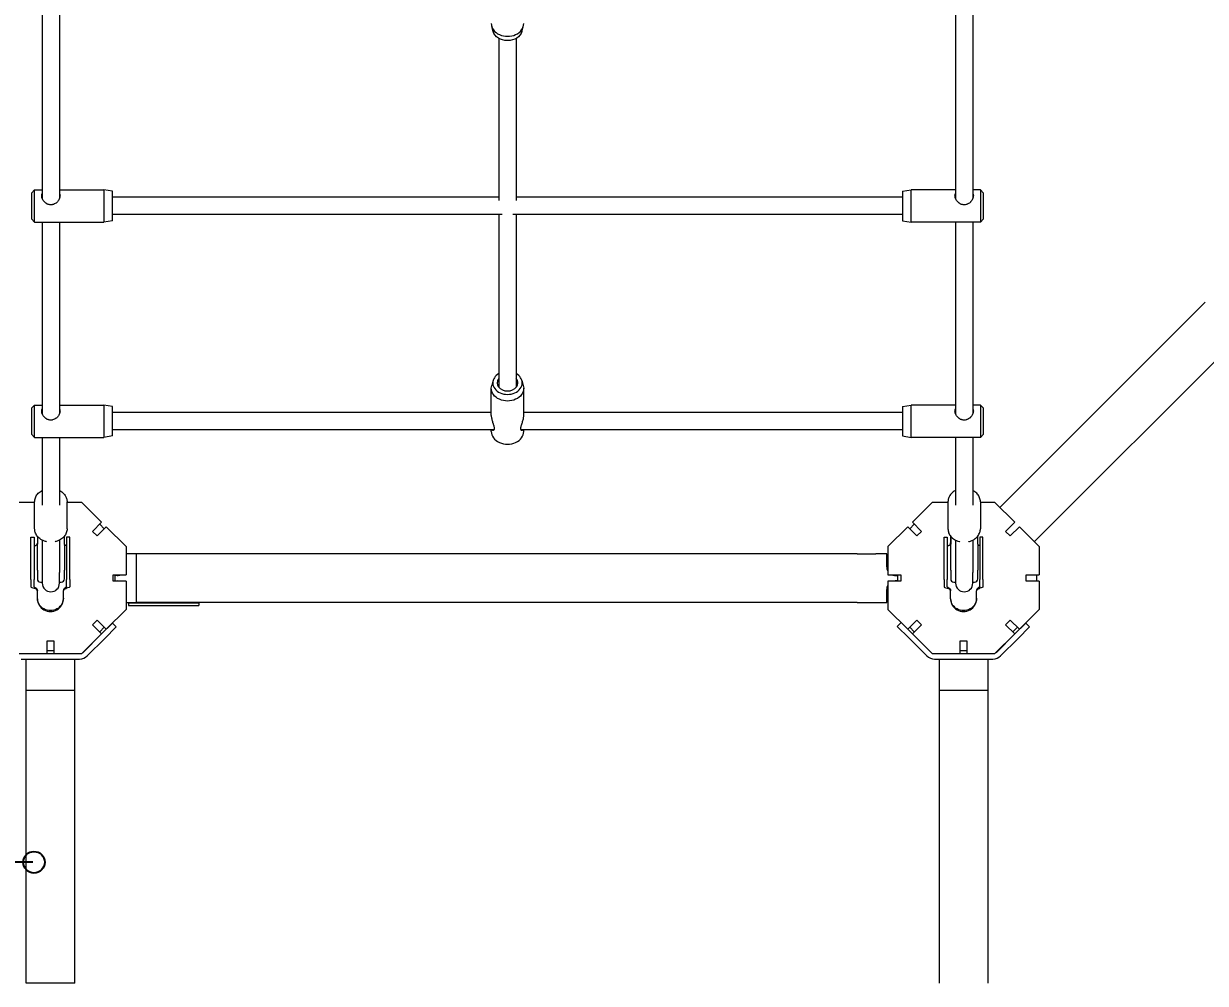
# Model space of a CAD drawing. Extents: x -4349 to 4361, y -3997 to 5633.
# Drawn here: x -445 to 648, y -872 to 16 of the extents above; entities that cross this region are included whole.
import ezdxf

# ---------------------------------------------------------------- set-up
doc = ezdxf.new("R2010")
doc.units = 0
doc.header["$LTSCALE"] = 5
doc.header["$PDMODE"] = 33
doc.header["$PDSIZE"] = 20
for name, color, linetype in [('PRODUCT', 3, 'CONTINUOUS'), ('REFERENCE', 9, 'CONTINUOUS'), ('REVIEW_REQUIRED', 30, 'CONTINUOUS')]:
    doc.layers.add(name, color=color, linetype=linetype)
doc.styles.add('LG1', font='arial.ttf', dxfattribs={"height": 185})
doc.dimstyles.new('LG_DIM', dxfattribs={"dimtxt": 185, "dimasz": 120, "dimexe": 50, "dimexo": 1, "dimgap": 50, "dimtad": 1, "dimdec": 0, "dimrnd": 10, "dimtxsty": 'LG1', "dimcen": 2.5, "dimclrt": 4, "dimadec": 4, "dimazin": 3, "dimtfac": 1, "dimtdec": 0, "dimtmove": 0, "dimatfit": 3, "dimarcsym": 0})

# ---------------------------------------------------------------- blocks, each defined once
blk = doc.blocks.new('*D4')
at = {"layer": 'REFERENCE', "color": 0}
for p in [(-3187.7, 371), (3206.3, 371), (3206.3, -3876)]:
    blk.add_point(p, dxfattribs=at)
at = {"layer": 'REVIEW_REQUIRED', "color": 0, "lineweight": -2}
for p, q in [((-3187.7, 370), (-3187.7, -3926)), ((3206.3, 370), (3206.3, -3926)), ((-3067.7, -3876), (-586.2, -3876)), ((3086.3, -3876), (66, -3876))]:
    blk.add_line(p, q, dxfattribs=at)
at = {"layer": 'REVIEW_REQUIRED', "color": 0}
for points in [[(-3067.7, -3856), (-3067.7, -3896), (-3187.7, -3876)], [(3086.3, -3896), (3086.3, -3856), (3206.3, -3876)]]:
    blk.add_solid(points, dxfattribs=at)
at = {"layer": 'REVIEW_REQUIRED', "color": 4, "insert": (-260.1, -3876), "char_height": 185, "attachment_point": 5, "style": 'LG1'}
blk.add_mtext('\\A1;6390', dxfattribs=at)
blk = doc.blocks.new('*D6')
at = {"layer": 'REFERENCE', "color": 0}
for p in [(-939.8, 674), (-4068.9, -759.6), (-435.8, -759.6)]:
    blk.add_point(p, dxfattribs=at)
at = {"layer": 'REVIEW_REQUIRED', "color": 0, "lineweight": -2}
for p, q in [((-940.8, 674), (-4118.9, 674)), ((-4068.9, 554), (-4068.9, -109.7)), ((-4068.9, -639.6), (-4068.9, -398.6)), ((-436.8, -759.6), (-4118.9, -759.6))]:
    blk.add_line(p, q, dxfattribs=at)
at = {"layer": 'REVIEW_REQUIRED', "color": 0}
for points in [[(-4048.9, 554), (-4088.9, 554), (-4068.9, 674)], [(-4088.9, -639.6), (-4048.9, -639.6), (-4068.9, -759.6)]]:
    blk.add_solid(points, dxfattribs=at)
at = {"layer": 'REVIEW_REQUIRED', "color": 4, "insert": (-4068.9, -254.2), "char_height": 185, "attachment_point": 5, "style": 'LG1'}
blk.add_mtext('\\A1;1430', dxfattribs=at)
blk = doc.blocks.new('*D7')
at = {"layer": 'REFERENCE', "color": 0}
for p in [(2, 2370), (445.9, -2371.6), (4080.7, -2371.6)]:
    blk.add_point(p, dxfattribs=at)
at = {"layer": 'REVIEW_REQUIRED', "color": 0, "lineweight": -2}
for p, q in [((3, 2370), (4130.7, 2370)), ((4080.7, 2250), (4080.7, 143.6)), ((4080.7, -2251.6), (4080.7, -145.3)), ((446.9, -2371.6), (4130.7, -2371.6))]:
    blk.add_line(p, q, dxfattribs=at)
at = {"layer": 'REVIEW_REQUIRED', "color": 0}
for points in [[(4100.7, 2250), (4060.7, 2250), (4080.7, 2370)], [(4060.7, -2251.6), (4100.7, -2251.6), (4080.7, -2371.6)]]:
    blk.add_solid(points, dxfattribs=at)
at = {"layer": 'REVIEW_REQUIRED', "color": 4, "insert": (4080.7, -0.8), "char_height": 185, "attachment_point": 5, "style": 'LG1'}
blk.add_mtext('\\A1;4740', dxfattribs=at)

msp = doc.modelspace()

# ---------------------------------------------------------------- linework, layer by layer
at = {"layer": 'PRODUCT', "linetype": 'Continuous', "lineweight": 0}
for p, q in [((-428.2, 31.8), (-428.2, -145.5)), ((-412.2, 31.8), (-412.2, -145.5)), ((416.8, 31.8), (416.8, -145.5)), ((432.8, 31.8), (432.8, -145.5)), ((-11, 9), (-12.3, 13.7)), ((15.5, 9), (16.9, 13.7)), ((-5.7, 2.7), (-5.7, -147.4)), ((10.3, 2.7), (10.3, -147.4)), ((-438.2, -140.4), (-435.2, -137.4)), ((-438.2, -140.4), (-438.2, -144.9)), ((-435.2, -143.1), (-435.2, -137.4)), ((-435.2, -137.4), (-428.2, -137.4)), ((-412.2, -137.4), (-371.2, -137.4)), ((-371.2, -137.4), (-371.2, -143.1)), ((-363.2, -138.8), (-371.2, -137.4)), ((-363.2, -144), (-363.2, -138.8)), ((367.8, -138.8), (375.8, -137.4)), ((367.8, -138.8), (367.8, -144)), ((375.8, -143.1), (375.8, -137.4)), ((416.8, -137.4), (375.8, -137.4)), ((439.8, -137.4), (432.8, -137.4)), ((439.8, -137.4), (439.8, -143.1)), ((442.8, -140.4), (439.8, -137.4)), ((442.8, -144.9), (442.8, -140.4)), ((-438.2, -144.9), (-438.2, -164.4)), ((-435.2, -167.4), (-435.2, -143.1)), ((-371.2, -143.1), (-371.2, -167.4)), ((-363.2, -166), (-363.2, -144)), ((-5.7, -144.4), (-363.2, -144.4)), ((367.8, -144.4), (10.3, -144.4)), ((367.8, -144), (367.8, -166)), ((375.8, -167.4), (375.8, -143.1)), ((439.8, -143.1), (439.8, -167.4)), ((442.8, -164.4), (442.8, -144.9)), ((-2.7, -160.4), (-363.2, -160.4)), ((-5.7, -160.4), (-5.7, -320.1)), ((367.8, -160.4), (7.3, -160.4)), ((10.3, -160.4), (10.3, -320.1)), ((-438.2, -164.4), (-435.2, -167.4)), ((-435.2, -167.4), (-371.2, -167.4)), ((-428.2, -167.4), (-428.2, -344.7)), ((-412.2, -167.4), (-412.2, -344.7)), ((-363.2, -166), (-371.2, -167.4)), ((367.8, -166), (375.8, -167.4)), ((439.8, -167.4), (375.8, -167.4)), ((416.8, -167.4), (416.8, -344.7)), ((432.8, -167.4), (432.8, -344.7)), ((442.8, -164.4), (439.8, -167.4)), ((457.9, -431.3), (647.9, -241.3)), ((489.7, -463.1), (679.8, -273.1)), ((-11, -313.8), (-12.3, -318.5)), ((15.5, -313.8), (16.9, -318.5)), ((-12.7, -346.3), (-12.7, -321.1)), ((17.3, -346.3), (17.3, -321.1)), ((-438.2, -339.6), (-435.2, -336.6)), ((-435.2, -342.3), (-435.2, -336.6)), ((-435.2, -336.6), (-428.2, -336.6)), ((-412.2, -336.6), (-371.2, -336.6)), ((-371.2, -336.6), (-371.2, -342.3)), ((-363.2, -338), (-371.2, -336.6)), ((-363.2, -343.2), (-363.2, -338)), ((367.8, -338), (375.8, -336.6)), ((367.8, -338), (367.8, -343.2)), ((375.8, -342.3), (375.8, -336.6)), ((416.8, -336.6), (375.8, -336.6)), ((439.8, -336.6), (432.8, -336.6)), ((439.8, -336.6), (439.8, -342.3)), ((442.8, -339.6), (439.8, -336.6)), ((-438.2, -339.6), (-438.2, -344.2)), ((-438.2, -344.2), (-438.2, -363.6)), ((-435.2, -366.6), (-435.2, -342.3)), ((-371.2, -342.3), (-371.2, -366.6)), ((-363.2, -365.2), (-363.2, -343.2)), ((-12.7, -343.6), (-363.2, -343.6)), ((367.8, -343.6), (17.3, -343.6)), ((367.8, -343.2), (367.8, -365.2)), ((375.8, -366.6), (375.8, -342.3)), ((439.8, -342.3), (439.8, -366.6)), ((442.8, -344.2), (442.8, -339.6)), ((442.8, -363.6), (442.8, -344.2)), ((-10.4, -359.6), (-363.2, -359.6)), ((-12.7, -361), (-12.7, -359.6)), ((367.8, -359.6), (14.9, -359.6)), ((17.3, -361), (17.3, -359.6)), ((-438.2, -363.6), (-435.2, -366.6)), ((-435.2, -366.6), (-371.2, -366.6)), ((-428.2, -366.6), (-428.2, -429.3)), ((-412.2, -366.6), (-412.2, -429.3)), ((-363.2, -365.2), (-371.2, -366.6)), ((367.8, -365.2), (375.8, -366.6)), ((439.8, -366.6), (375.8, -366.6)), ((416.8, -366.6), (416.8, -429.3)), ((432.8, -366.6), (432.8, -429.3)), ((442.8, -363.6), (439.8, -366.6)), ((-435.2, -451), (-435.2, -426.1)), ((-405.2, -451), (-405.2, -426.1)), ((409.8, -426.1), (409.8, -451)), ((439.8, -426.1), (439.8, -451)), ((-435.2, -426.6), (-449.6, -426.6)), ((-391.6, -426.6), (-405.2, -426.6)), ((-391.6, -426.6), (-373.3, -445)), ((376.9, -445), (395.2, -426.6)), ((409.8, -426.6), (395.2, -426.6)), ((453.2, -426.6), (439.8, -426.6)), ((453.2, -426.6), (471.6, -445)), ((-381.7, -453.5), (-373.3, -445)), ((-375, -446.8), (-370.8, -451)), ((374.4, -451), (378.6, -446.8)), ((376.9, -445), (385.3, -453.5)), ((463.1, -453.5), (471.6, -445)), ((-438.6, -498), (-438.6, -458.7)), ((-438.6, -458.7), (-435.6, -458.7)), ((-435.6, -458.7), (-435.6, -498)), ((-432.7, -457.9), (-432.7, -465.4)), ((-407.7, -465.4), (-407.7, -457.9)), ((-405.6, -458.7), (-405.6, -498)), ((-402.6, -458.7), (-405.6, -458.7)), ((-402.6, -498), (-402.6, -458.7)), ((-377.5, -457.7), (-381.7, -453.5)), ((-369, -449.3), (-377.5, -457.7)), ((-369, -449.3), (-350.6, -467.6)), ((354.2, -467.6), (372.6, -449.3)), ((381.1, -457.7), (372.6, -449.3)), ((385.3, -453.5), (381.1, -457.7)), ((406.2, -498), (406.2, -458.7)), ((406.2, -458.7), (409.2, -458.7)), ((409.2, -458.7), (409.2, -498)), ((412.2, -457.8), (412.2, -464)), ((412.3, -457.9), (412.3, -465.4)), ((437.3, -465.4), (437.3, -457.9)), ((439.2, -458.7), (439.2, -498)), ((442.2, -458.7), (439.2, -458.7)), ((442.2, -498), (442.2, -458.7)), ((467.4, -457.7), (463.1, -453.5)), ((475.9, -449.3), (467.4, -457.7)), ((475.9, -449.3), (494.2, -467.6)), ((-432.7, -489.4), (-432.7, -465.4)), ((-428.2, -461.5), (-428.2, -491.6)), ((-412.2, -461.5), (-412.2, -491.6)), ((-407.7, -465.4), (-407.7, -489.4)), ((-350.6, -467.6), (-350.6, -493.6)), ((354.2, -467.6), (354.2, -493.6)), ((412.3, -489.4), (412.3, -465.4)), ((416.8, -461.5), (416.8, -491.6)), ((432.8, -461.5), (432.8, -491.6)), ((437.3, -465.4), (437.3, -489.4)), ((494.2, -467.6), (494.2, -493.6)), ((-340.9, -474.3), (-350.6, -474.3)), ((-340.9, -519.3), (-340.9, -474.3)), ((325.8, -474.3), (246.9, -474.3)), ((325.8, -474.3), (343.1, -474.3)), ((353.1, -474.3), (343.1, -474.3)), ((353.1, -486.3), (353.1, -474.3)), ((-432.7, -489.4), (-432.7, -497.4)), ((-428.2, -491.6), (-428.2, -501.4)), ((-412.2, -501.4), (-412.2, -491.6)), ((-407.7, -497.4), (-407.7, -489.4)), ((412.3, -489.4), (412.3, -497.4)), ((416.8, -491.6), (416.8, -501.4)), ((432.8, -501.4), (432.8, -491.6)), ((437.3, -497.4), (437.3, -489.4)), ((-438.6, -498), (-438.6, -504.7)), ((-435.6, -504.7), (-435.6, -498)), ((-429.7, -500.4), (-428.2, -500.4)), ((-412.2, -500.4), (-410.7, -500.4)), ((-405.6, -504.7), (-405.6, -498)), ((-402.6, -498), (-402.6, -504.7)), ((-362.6, -493.6), (-350.6, -493.6)), ((-362.6, -499.6), (-362.6, -493.6)), ((-350.6, -499.6), (-362.6, -499.6)), ((-358.9, -494.3), (-360.9, -494.3)), ((-360.9, -494.3), (-360.9, -499.3)), ((-360.9, -499.3), (-358.9, -499.3)), ((-350.6, -499.6), (-350.6, -525.6)), ((354.2, -493.6), (366.2, -493.6)), ((354.2, -499.6), (354.2, -525.6)), ((366.2, -499.6), (354.2, -499.6)), ((361.1, -494.3), (363.1, -494.3)), ((363.1, -499.3), (361.1, -499.3)), ((363.1, -494.3), (363.1, -499.3)), ((366.2, -493.6), (366.2, -499.6)), ((406.2, -498), (406.2, -504.7)), ((409.2, -504.7), (409.2, -498)), ((415.3, -500.4), (416.8, -500.4)), ((432.8, -500.4), (434.3, -500.4)), ((439.2, -504.7), (439.2, -498)), ((442.2, -498), (442.2, -504.7)), ((482.2, -493.6), (494.2, -493.6)), ((482.2, -499.6), (482.2, -493.6)), ((494.2, -499.6), (482.2, -499.6)), ((491.7, -493.6), (491.7, -499.6)), ((494.2, -499.6), (494.2, -525.6)), ((-432.6, -515.2), (-432.6, -508.4)), ((-408.6, -515.2), (-408.6, -508.4)), ((353.1, -519.3), (353.1, -507.3)), ((412.2, -515.2), (412.2, -508.4)), ((436.2, -515.2), (436.2, -508.4)), ((-432.6, -516), (-432.6, -515.2)), ((-408.6, -516), (-408.6, -515.2)), ((-350.6, -519.3), (-340.9, -519.3)), ((-348.4, -520), (-348.4, -522)), ((-283.4, -520), (-348.4, -520)), ((-348.4, -522), (-283.4, -522)), ((-283.4, -520), (-283.4, -522)), ((325.8, -519.3), (246.9, -519.3)), ((325.8, -519.3), (343.1, -519.3)), ((343.1, -519.3), (353.1, -519.3)), ((412.2, -516), (412.2, -515.2)), ((436.2, -516), (436.2, -515.2)), ((-381.7, -539.8), (-377.5, -535.5)), ((-377.5, -535.5), (-369, -544)), ((-350.6, -525.6), (-369, -544)), ((372.6, -544), (354.2, -525.6)), ((372.6, -544), (381.1, -535.5)), ((381.1, -535.5), (385.3, -539.8)), ((463.1, -539.8), (467.4, -535.5)), ((467.4, -535.5), (475.9, -544)), ((494.2, -525.6), (475.9, -544)), ((-373.3, -548.3), (-381.7, -539.8)), ((-370.8, -542.2), (-375, -546.5)), ((-363.3, -538.4), (-373.9, -549)), ((-370.4, -552.5), (-359.7, -541.9)), ((-363.3, -538.4), (-359.7, -541.9)), ((362.9, -541.4), (366.5, -537.8)), ((362.9, -541.4), (373.5, -552)), ((376.9, -548.2), (372.6, -544)), ((378.6, -546.5), (374.4, -542.2)), ((385.3, -539.8), (376.9, -548.3)), ((471.6, -548.3), (463.1, -539.8)), ((474.1, -542.2), (469.8, -546.5)), ((481.7, -538.4), (471.1, -549)), ((474.6, -552.5), (485.3, -541.9)), ((481.7, -538.4), (485.3, -541.9)), ((-423.6, -554.6), (-417.6, -554.6)), ((-423.6, -566.6), (-423.6, -554.6)), ((-417.6, -554.6), (-417.6, -566.6)), ((-373.3, -548.3), (-391.6, -566.6)), ((-373.9, -549), (-390.1, -565.2)), ((-370.4, -552.5), (-386.6, -568.7)), ((390.3, -568.7), (373.5, -552)), ((395.2, -566.6), (376.9, -548.3)), ((421.2, -554.6), (427.2, -554.6)), ((421.2, -566.6), (421.2, -554.6)), ((427.2, -554.6), (427.2, -566.6)), ((471.6, -548.3), (453.2, -566.6)), ((471.1, -549), (454.9, -565.2)), ((474.6, -552.5), (458.4, -568.7)), ((-449.6, -566.6), (-423.6, -566.6)), ((-417.6, -564.1), (-423.6, -564.1)), ((-423.6, -566.6), (-417.6, -566.6)), ((-417.6, -566.6), (-391.6, -566.6)), ((395.2, -566.6), (421.2, -566.6)), ((427.2, -564.1), (421.2, -564.1)), ((421.2, -566.6), (427.2, -566.6)), ((427.2, -566.6), (453.2, -566.6)), ((-447.6, -571.6), (-393.6, -571.6)), ((-443.1, -600.8), (-443.1, -571.6)), ((-443.1, -571.6), (-398.1, -571.6)), ((-398.1, -600.8), (-398.1, -571.6)), ((397.4, -571.6), (451.4, -571.6)), ((401.9, -600.8), (401.9, -571.6)), ((401.9, -571.6), (446.9, -571.6)), ((446.9, -600.8), (446.9, -571.6)), ((-398.1, -600.8), (-443.1, -600.8)), ((446.9, -600.8), (401.9, -600.8)), ((-398.1, -871.6), (-443.1, -871.6))]:
    msp.add_line(p, q, dxfattribs=at)
for centre, radius, start, end in [((361.1, -486.3), 8, 180, 210.4872), ((-429.7, -497.4), 3, 180, 270), ((-420.2, -501.4), 8, 180, 270), ((-420.2, -501.4), 8, 270, 0), ((-410.7, -497.4), 3, 270, 0), ((-358.9, -486.3), 8, 270, 293.8288), ((-358.9, -507.3), 8, 73.7896, 90), ((361.1, -486.3), 8, 246.1712, 270), ((361.1, -507.3), 8, 90, 106.2104), ((415.3, -497.4), 3, 180, 270), ((424.8, -501.4), 8, 180, 270), ((424.8, -501.4), 8, 270, 0), ((434.3, -497.4), 3, 270, 0), ((361.1, -507.3), 8, 149.5128, 180), ((-393.6, -561.6), 5, 306.5855, 315), ((451.4, -561.6), 5, 301.3022, 315), ((-393.6, -561.6), 10, 270, 315), ((397.4, -561.6), 10, 225, 270), ((451.4, -561.6), 10, 270, 315)]:
    msp.add_arc(centre, radius, start, end, dxfattribs=at)
for centre, major_axis, ratio, start_param, end_param in [((2.3, 16.3), (-15, 0), 0.782586, 0, 3.141593), ((2.3, -316.1), (-13.6, 0), 0.782586, -0.941353, 0), ((2.3, -316.1), (-13.6, 0), 0.782586, 0, 3.141593), ((2.3, -316.1), (-9.5, 0), 0.782586, -0.569621, 0), ((2.3, -316.1), (-9.5, 0), 0.782586, 0, 3.141593), ((2.3, -316.1), (13.6, 0), 0.782586, 0, 0.941353), ((2.3, -316.1), (9.5, 0), 0.782586, 0, 0.569621), ((2.3, -361), (-15, 0), 0.782586, 0, 3.141593), ((-432.6, -504.7), (-6, 0), 0.258819, 0, 1.047198), ((412.2, -504.7), (-6, 0), 0.258819, 0, 1.047198), ((-420.6, -516), (-12, 0), 0.965926, 0, 3.141593), ((424.2, -516), (-12, 0), 0.965926, 0, 3.141593)]:
    msp.add_ellipse(centre, major_axis=major_axis, ratio=ratio, start_param=start_param, end_param=end_param, dxfattribs=at)
at = {"layer": 'PRODUCT', "linetype": 'Continuous', "lineweight": 0, "extrusion": (0, 0, -1)}
for centre, major_axis, ratio, start_param, end_param in [((2.3, 11.3), (13.6, 0), 0.782586, 0.223513, 2.918079), ((2.3, -321.1), (-15, 0), 0.782586, 0, 0.223513), ((2.3, -321.1), (15, 0), 0.782586, 0, 3.141593), ((2.3, -321.1), (15, 0), 0.782586, -0.223513, 0), ((-408.6, -504.7), (6, 0), 0.258819, 0, 1.047198), ((436.2, -504.7), (6, 0), 0.258819, 0, 1.047198), ((-420.6, -515.2), (12, 0), 0.965926, 0, 3.141593), ((424.2, -515.2), (12, 0), 0.965926, 0, 3.141593)]:
    msp.add_ellipse(centre, major_axis=major_axis, ratio=ratio, start_param=start_param, end_param=end_param, dxfattribs=at)
at = {"layer": 'PRODUCT', "linetype": 'Continuous', "lineweight": 0}
for points, knots in [([(-428.7, -143.1), (-428.7, -142.6), (-428.7, -142.2), (-428.5, -141.5), (-428.3, -141.3), (-428.2, -141)], [0, 0, 0, 0, 0.001698966, 0.001698966, 0.002929912, 0.002929912, 0.002929912, 0.002929912]), ([(-412.2, -141), (-412.2, -141.1), (-412.1, -141.2), (-412, -141.4), (-411.9, -141.6), (-411.8, -142.2), (-411.7, -142.6), (-411.7, -143.1)], [0.024248815, 0.024248815, 0.024248815, 0.024248815, 0.024635005, 0.024635005, 0.025484488, 0.025484488, 0.027183454, 0.027183454, 0.027183454, 0.027183454]), ([(416.3, -143.1), (416.3, -142.6), (416.3, -142.2), (416.5, -141.5), (416.7, -141.3), (416.8, -141)], [0.027183454, 0.027183454, 0.027183454, 0.027183454, 0.028878889, 0.028878889, 0.030107282, 0.030107282, 0.030107282, 0.030107282]), ([(432.8, -141), (432.8, -141.1), (432.9, -141.2), (433, -141.4), (433.1, -141.6), (433.2, -142), (433.2, -142.2), (433.3, -142.6), (433.3, -142.8), (433.3, -143.1)], [0.051391918, 0.051391918, 0.051391918, 0.051391918, 0.051767266, 0.051767266, 0.052614984, 0.052614984, 0.053462701, 0.053462701, 0.054310419, 0.054310419, 0.054310419, 0.054310419]), ([(-411.7, -143.1), (-411.7, -143.5), (-411.8, -144), (-412, -144.9), (-412.2, -145.4), (-412.6, -146.4), (-412.9, -146.8), (-413.5, -147.7), (-413.8, -148.2), (-414.4, -148.8), (-414.6, -149), (-415, -149.3), (-415.2, -149.5), (-415.9, -150), (-416.4, -150.3), (-417.4, -150.8), (-418, -151), (-418.8, -151.2), (-419.1, -151.3), (-419.6, -151.3), (-419.9, -151.4), (-420.8, -151.4), (-421.3, -151.3), (-422.2, -151.1), (-422.4, -151), (-423, -150.8), (-423.2, -150.7), (-423.8, -150.5), (-424, -150.3), (-424.5, -150), (-424.7, -149.9), (-425.4, -149.3), (-425.8, -149), (-426.4, -148.4), (-426.6, -148.2), (-426.9, -147.7), (-427.1, -147.5), (-427.6, -146.8), (-427.8, -146.4), (-428.1, -145.7), (-428.2, -145.4), (-428.4, -144.9), (-428.5, -144.7), (-428.6, -144.2), (-428.6, -144), (-428.7, -143.5), (-428.7, -143.3), (-428.7, -143.1)], [0.02718345, 0.02718345, 0.02718345, 0.02718345, 0.02887889, 0.02887889, 0.03057432, 0.03057432, 0.03226976, 0.03226976, 0.0339652, 0.0339652, 0.03481291, 0.03481291, 0.03566063, 0.03566063, 0.03735607, 0.03735607, 0.0390515, 0.0390515, 0.03989922, 0.03989922, 0.04074694, 0.04074694, 0.04244237, 0.04244237, 0.04329009, 0.04329009, 0.04413781, 0.04413781, 0.04498552, 0.04498552, 0.04583324, 0.04583324, 0.04752868, 0.04752868, 0.0483764, 0.0483764, 0.04922411, 0.04922411, 0.05091955, 0.05091955, 0.05176727, 0.05176727, 0.05261498, 0.05261498, 0.0534627, 0.0534627, 0.05431042, 0.05431042, 0.05431042, 0.05431042]), ([(433.3, -143.1), (433.3, -143.5), (433.2, -144), (433, -144.9), (432.8, -145.4), (432.4, -146.4), (432.1, -146.8), (431.5, -147.7), (431.2, -148.2), (430.6, -148.8), (430.4, -149), (430, -149.3), (429.8, -149.5), (429.1, -150), (428.6, -150.3), (427.8, -150.7), (427.6, -150.8), (427, -151), (426.8, -151.1), (425.9, -151.3), (425.4, -151.4), (424.2, -151.4), (423.7, -151.3), (422.8, -151.1), (422.5, -151), (422, -150.8), (421.7, -150.7), (421.2, -150.5), (421, -150.3), (420.5, -150), (420.3, -149.9), (419.6, -149.3), (419.2, -149), (418.4, -148.2), (418, -147.7), (417.4, -146.8), (417.2, -146.4), (416.8, -145.6), (416.7, -145.4), (416.6, -144.9), (416.5, -144.7), (416.3, -144), (416.3, -143.5), (416.3, -143.1)], [0, 0, 0, 0, 0.00169897, 0.00169897, 0.00339793, 0.00339793, 0.0050969, 0.0050969, 0.00679586, 0.00679586, 0.00764535, 0.00764535, 0.00849483, 0.00849483, 0.0101938, 0.0101938, 0.01104328, 0.01104328, 0.01189276, 0.01189276, 0.01359173, 0.01359173, 0.01529069, 0.01529069, 0.01614018, 0.01614018, 0.01698966, 0.01698966, 0.01783914, 0.01783914, 0.01868862, 0.01868862, 0.02038759, 0.02038759, 0.02208656, 0.02208656, 0.02378552, 0.02378552, 0.02463501, 0.02463501, 0.02548449, 0.02548449, 0.02718345, 0.02718345, 0.02718345, 0.02718345]), ([(-428.7, -342.3), (-428.7, -341.8), (-428.7, -341.4), (-428.5, -340.7), (-428.3, -340.5), (-428.2, -340.2)], [0, 0, 0, 0, 0.001698966, 0.001698966, 0.002929912, 0.002929912, 0.002929912, 0.002929912]), ([(-411.7, -342.3), (-411.7, -342.7), (-411.8, -343.2), (-412, -344.1), (-412.2, -344.6), (-412.6, -345.6), (-412.9, -346), (-413.5, -346.9), (-413.8, -347.4), (-414.4, -348), (-414.6, -348.2), (-415, -348.6), (-415.2, -348.7), (-415.9, -349.2), (-416.4, -349.5), (-417.4, -350), (-418, -350.2), (-418.8, -350.4), (-419.1, -350.5), (-419.6, -350.6), (-419.9, -350.6), (-420.8, -350.6), (-421.3, -350.5), (-422.2, -350.3), (-422.4, -350.2), (-423, -350), (-423.2, -349.9), (-423.8, -349.7), (-424, -349.5), (-424.5, -349.2), (-424.7, -349.1), (-425.4, -348.6), (-425.8, -348.2), (-426.4, -347.6), (-426.6, -347.4), (-426.9, -346.9), (-427.1, -346.7), (-427.6, -346), (-427.8, -345.6), (-428.1, -344.9), (-428.2, -344.6), (-428.4, -344.1), (-428.5, -343.9), (-428.6, -343.4), (-428.6, -343.2), (-428.7, -342.7), (-428.7, -342.5), (-428.7, -342.3)], [0.02718345, 0.02718345, 0.02718345, 0.02718345, 0.02887889, 0.02887889, 0.03057432, 0.03057432, 0.03226976, 0.03226976, 0.0339652, 0.0339652, 0.03481291, 0.03481291, 0.03566063, 0.03566063, 0.03735607, 0.03735607, 0.0390515, 0.0390515, 0.03989922, 0.03989922, 0.04074694, 0.04074694, 0.04244237, 0.04244237, 0.04329009, 0.04329009, 0.04413781, 0.04413781, 0.04498552, 0.04498552, 0.04583324, 0.04583324, 0.04752868, 0.04752868, 0.0483764, 0.0483764, 0.04922411, 0.04922411, 0.05091955, 0.05091955, 0.05176727, 0.05176727, 0.05261498, 0.05261498, 0.0534627, 0.0534627, 0.05431042, 0.05431042, 0.05431042, 0.05431042]), ([(-412.2, -340.2), (-412.2, -340.3), (-412.1, -340.4), (-412, -340.6), (-411.9, -340.8), (-411.8, -341.4), (-411.7, -341.8), (-411.7, -342.3)], [0.024248815, 0.024248815, 0.024248815, 0.024248815, 0.024635005, 0.024635005, 0.025484488, 0.025484488, 0.027183454, 0.027183454, 0.027183454, 0.027183454]), ([(-12.7, -346.3), (-12.7, -346.8), (-12.7, -347.3), (-12.6, -348.3), (-12.5, -348.8), (-12.2, -349.9), (-12.1, -350.4), (-11.8, -351.5), (-11.6, -352.1), (-11.4, -352.9), (-11.3, -353.1), (-11.1, -353.7), (-11, -353.9), (-10.8, -354.7), (-10.6, -355.2), (-10.4, -356.2), (-10.3, -356.7), (-10.1, -357.3), (-10.1, -357.5), (-10.1, -357.9), (-10.1, -358.1), (-10.1, -358.6), (-10.1, -358.9), (-10.2, -359.3), (-10.3, -359.4), (-10.4, -359.6), (-10.4, -359.7), (-10.6, -359.9), (-10.6, -359.9), (-10.8, -360), (-10.9, -360.1), (-11.1, -360.1), (-11.3, -360.1), (-11.5, -360), (-11.6, -360), (-11.8, -359.9), (-11.9, -359.8), (-12, -359.7), (-12, -359.7), (-12, -359.6)], [0.02718345, 0.02718345, 0.02718345, 0.02718345, 0.02887889, 0.02887889, 0.03057432, 0.03057432, 0.03226976, 0.03226976, 0.0339652, 0.0339652, 0.03481291, 0.03481291, 0.03566063, 0.03566063, 0.03735607, 0.03735607, 0.0390515, 0.0390515, 0.03989922, 0.03989922, 0.04074694, 0.04074694, 0.04244237, 0.04244237, 0.04329009, 0.04329009, 0.04413781, 0.04413781, 0.04498552, 0.04498552, 0.04583324, 0.04583324, 0.04752868, 0.04752868, 0.0483764, 0.0483764, 0.04922411, 0.04922411, 0.04957646, 0.04957646, 0.04957646, 0.04957646]), ([(16.6, -359.6), (16.6, -359.7), (16.5, -359.7), (16.4, -359.9), (16.2, -360), (15.9, -360.1), (15.9, -360.1), (15.7, -360.1), (15.6, -360.1), (15.4, -360.1), (15.2, -360), (15, -359.7), (15, -359.6), (14.8, -359.4), (14.8, -359.3), (14.7, -358.9), (14.6, -358.6), (14.6, -357.9), (14.7, -357.5), (14.8, -356.9), (14.8, -356.6), (15, -356.2), (15, -355.9), (15.1, -355.5), (15.2, -355.2), (15.4, -354.7), (15.4, -354.4), (15.7, -353.7), (15.9, -353.1), (16.2, -352.1), (16.4, -351.5), (16.7, -350.4), (16.8, -349.9), (17, -349.1), (17, -348.8), (17.1, -348.3), (17.2, -348), (17.3, -347.3), (17.3, -346.8), (17.3, -346.3)], [0.00474819, 0.00474819, 0.00474819, 0.00474819, 0.0050969, 0.0050969, 0.00679586, 0.00679586, 0.00764535, 0.00764535, 0.00849483, 0.00849483, 0.0101938, 0.0101938, 0.01104328, 0.01104328, 0.01189276, 0.01189276, 0.01359173, 0.01359173, 0.01529069, 0.01529069, 0.01614018, 0.01614018, 0.01698966, 0.01698966, 0.01783914, 0.01783914, 0.01868862, 0.01868862, 0.02038759, 0.02038759, 0.02208656, 0.02208656, 0.02378552, 0.02378552, 0.02463501, 0.02463501, 0.02548449, 0.02548449, 0.02718345, 0.02718345, 0.02718345, 0.02718345]), ([(416.3, -342.3), (416.3, -341.8), (416.3, -341.4), (416.5, -340.7), (416.7, -340.5), (416.8, -340.2)], [0.027183454, 0.027183454, 0.027183454, 0.027183454, 0.028878889, 0.028878889, 0.030107282, 0.030107282, 0.030107282, 0.030107282]), ([(433.3, -342.3), (433.3, -342.7), (433.2, -343.2), (433, -344.1), (432.8, -344.6), (432.4, -345.6), (432.1, -346), (431.5, -346.9), (431.2, -347.4), (430.6, -348), (430.4, -348.2), (430, -348.6), (429.8, -348.7), (429.1, -349.2), (428.6, -349.5), (427.8, -349.9), (427.6, -350), (427, -350.2), (426.8, -350.3), (425.9, -350.5), (425.4, -350.6), (424.2, -350.6), (423.7, -350.5), (422.8, -350.3), (422.5, -350.2), (422, -350), (421.7, -349.9), (421.2, -349.7), (421, -349.5), (420.5, -349.2), (420.3, -349.1), (419.6, -348.6), (419.2, -348.2), (418.4, -347.4), (418, -346.9), (417.4, -346), (417.2, -345.6), (416.8, -344.9), (416.7, -344.6), (416.6, -344.1), (416.5, -343.9), (416.3, -343.2), (416.3, -342.7), (416.3, -342.3)], [0, 0, 0, 0, 0.00169897, 0.00169897, 0.00339793, 0.00339793, 0.0050969, 0.0050969, 0.00679586, 0.00679586, 0.00764535, 0.00764535, 0.00849483, 0.00849483, 0.0101938, 0.0101938, 0.01104328, 0.01104328, 0.01189276, 0.01189276, 0.01359173, 0.01359173, 0.01529069, 0.01529069, 0.01614018, 0.01614018, 0.01698966, 0.01698966, 0.01783914, 0.01783914, 0.01868862, 0.01868862, 0.02038759, 0.02038759, 0.02208656, 0.02208656, 0.02378552, 0.02378552, 0.02463501, 0.02463501, 0.02548449, 0.02548449, 0.02718345, 0.02718345, 0.02718345, 0.02718345]), ([(432.8, -340.2), (432.8, -340.3), (432.9, -340.4), (433, -340.6), (433.1, -340.8), (433.2, -341.2), (433.2, -341.4), (433.3, -341.8), (433.3, -342.1), (433.3, -342.3)], [0.051391918, 0.051391918, 0.051391918, 0.051391918, 0.051767266, 0.051767266, 0.052614984, 0.052614984, 0.053462701, 0.053462701, 0.054310419, 0.054310419, 0.054310419, 0.054310419]), ([(-435.2, -426.1), (-435.2, -424.9), (-435, -423.6), (-434.1, -421.2), (-433.4, -420), (-431.6, -417.9), (-430.5, -417), (-428.9, -416), (-428.6, -415.8), (-428.2, -415.6)], [3.1415927, 3.1415927, 3.1415927, 3.1415927, 3.4292151, 3.4292151, 3.7258953, 3.7258953, 4.0422397, 4.0422397, 4.1279518, 4.1279518, 4.1279518, 4.1279518]), ([(-412.2, -415.6), (-411.8, -415.8), (-411.4, -416.1), (-409.8, -417.1), (-408.6, -418.1), (-406.8, -420.4), (-406.1, -421.6), (-405.4, -424), (-405.2, -425.1), (-405.2, -426.1)], [5.2968262, 5.2968262, 5.2968262, 5.2968262, 5.3931457, 5.3931457, 5.725143, 5.725143, 6.0397525, 6.0397525, 6.2831853, 6.2831853, 6.2831853, 6.2831853]), ([(416.8, -415.6), (416.4, -415.8), (416, -416.1), (414.3, -417.1), (413.2, -418.1), (411.4, -420.4), (410.7, -421.6), (410, -424), (409.8, -425.1), (409.8, -426.1)], [2.1552336, 2.1552336, 2.1552336, 2.1552336, 2.2515531, 2.2515531, 2.5835503, 2.5835503, 2.8981599, 2.8981599, 3.1415927, 3.1415927, 3.1415927, 3.1415927]), ([(439.8, -426.1), (439.8, -424.9), (439.6, -423.6), (438.6, -421.2), (437.9, -420), (436.2, -417.9), (435.1, -417), (433.5, -416), (433.1, -415.8), (432.8, -415.6)], [0, 0, 0, 0, 0.2876225, 0.2876225, 0.5843027, 0.5843027, 0.900647, 0.900647, 0.9863591, 0.9863591, 0.9863591, 0.9863591]), ([(-424.1, -463), (-424.4, -462.9), (-424.7, -462.9), (-426.6, -462.3), (-428.1, -461.7), (-430.7, -460), (-431.8, -459), (-433.6, -456.8), (-434.3, -455.5), (-435, -453.2), (-435.2, -452.1), (-435.2, -451)], [1.843833, 1.843833, 1.843833, 1.843833, 1.91252, 1.91252, 2.251553, 2.251553, 2.58355, 2.58355, 2.89816, 2.89816, 3.141593, 3.141593, 3.141593, 3.141593]), ([(-405.2, -451), (-405.2, -452.3), (-405.4, -453.6), (-406.4, -456), (-407.1, -457.1), (-408.8, -459.2), (-409.9, -460.2), (-412.5, -461.7), (-413.9, -462.4), (-415.7, -462.9), (-416, -462.9), (-416.3, -463)], [0, 0, 0, 0, 0.287622, 0.287622, 0.584303, 0.584303, 0.900647, 0.900647, 1.233012, 1.233012, 1.29776, 1.29776, 1.29776, 1.29776]), ([(409.8, -451), (409.8, -452.3), (410, -453.6), (410.9, -456), (411.6, -457.1), (413.4, -459.2), (414.5, -460.2), (417.1, -461.7), (418.5, -462.4), (420.3, -462.9), (420.6, -462.9), (420.9, -463)], [3.141593, 3.141593, 3.141593, 3.141593, 3.429215, 3.429215, 3.725895, 3.725895, 4.04224, 4.04224, 4.374605, 4.374605, 4.439352, 4.439352, 4.439352, 4.439352]), ([(428.7, -463), (429, -462.9), (429.3, -462.9), (431.2, -462.3), (432.6, -461.7), (435.2, -460), (436.4, -459), (438.2, -456.8), (438.9, -455.5), (439.6, -453.2), (439.8, -452.1), (439.8, -451)], [4.985426, 4.985426, 4.985426, 4.985426, 5.054112, 5.054112, 5.393146, 5.393146, 5.725143, 5.725143, 6.039753, 6.039753, 6.283185, 6.283185, 6.283185, 6.283185]), ([(-435.6, -466.1), (-435.6, -466.2), (-435.6, -466.2), (-435.5, -466.3), (-435.5, -466.4), (-435.3, -466.4), (-435.3, -466.5), (-435.1, -466.5), (-434.9, -466.5), (-434.6, -466.5), (-434.5, -466.5), (-434.3, -466.5), (-434.2, -466.4), (-434, -466.3), (-433.9, -466.3), (-433.7, -466.2), (-433.6, -466.1), (-433.4, -465.9), (-433.4, -465.9), (-433.2, -465.7), (-433.1, -465.6), (-432.9, -465.2), (-432.8, -465), (-432.7, -464.7), (-432.7, -464.7), (-432.7, -464.6)], [0, 0, 0, 0, 0.000794672, 0.000794672, 0.001192009, 0.001192009, 0.001589345, 0.001589345, 0.002384017, 0.002384017, 0.002781354, 0.002781354, 0.00317869, 0.00317869, 0.003576026, 0.003576026, 0.003973362, 0.003973362, 0.004370698, 0.004370698, 0.004768035, 0.004768035, 0.005562707, 0.005562707, 0.005687074, 0.005687074, 0.005687074, 0.005687074]), ([(-405.6, -466.1), (-405.6, -466.2), (-405.7, -466.2), (-405.8, -466.3), (-405.8, -466.4), (-405.9, -466.4), (-406, -466.5), (-406.2, -466.5), (-406.4, -466.5), (-406.6, -466.5), (-406.7, -466.5), (-406.9, -466.5), (-407, -466.4), (-407.2, -466.3), (-407.3, -466.3), (-407.5, -466.2), (-407.6, -466.1), (-407.7, -466)], [0, 0, 0, 0, 0.000794672, 0.000794672, 0.001192009, 0.001192009, 0.001589345, 0.001589345, 0.002384017, 0.002384017, 0.002781354, 0.002781354, 0.00317869, 0.00317869, 0.003576026, 0.003576026, 0.003944845, 0.003944845, 0.003944845, 0.003944845]), ([(409.2, -466.1), (409.2, -466.2), (409.3, -466.2), (409.4, -466.3), (409.4, -466.4), (409.5, -466.4), (409.6, -466.5), (409.8, -466.5), (410, -466.5), (410.2, -466.5), (410.3, -466.5), (410.5, -466.5), (410.6, -466.4), (410.8, -466.3), (410.9, -466.3), (411.1, -466.2), (411.2, -466.1), (411.4, -465.9), (411.5, -465.9), (411.7, -465.7), (411.8, -465.6), (412, -465.2), (412.1, -465), (412.2, -464.5), (412.2, -464.2), (412.2, -464)], [0, 0, 0, 0, 0.000794672, 0.000794672, 0.001192009, 0.001192009, 0.001589345, 0.001589345, 0.002384017, 0.002384017, 0.002781354, 0.002781354, 0.00317869, 0.00317869, 0.003576026, 0.003576026, 0.003973362, 0.003973362, 0.004370698, 0.004370698, 0.004768035, 0.004768035, 0.005562707, 0.005562707, 0.006357379, 0.006357379, 0.006357379, 0.006357379]), ([(439.2, -466.1), (439.2, -466.2), (439.2, -466.2), (439.1, -466.3), (439.1, -466.4), (439, -466.4), (438.9, -466.5), (438.7, -466.5), (438.5, -466.5), (438.2, -466.5), (438.1, -466.5), (437.9, -466.5), (437.8, -466.4), (437.6, -466.3), (437.5, -466.3), (437.4, -466.2), (437.3, -466.2), (437.3, -466.1)], [0, 0, 0, 0, 0.000794672, 0.000794672, 0.001192009, 0.001192009, 0.001589345, 0.001589345, 0.002384017, 0.002384017, 0.002781354, 0.002781354, 0.00317869, 0.00317869, 0.003576026, 0.003576026, 0.003772757, 0.003772757, 0.003772757, 0.003772757]), ([(246.9, -474.3), (202.7, -474.3), (78.8, -474.3), (-116.4, -474.3), (-277.3, -474.3), (-340.9, -474.3)], [0.156221, 0.156221, 0.156221, 0.156221, 0.3435216, 0.6604483, 1, 1, 1, 1]), ([(-435.6, -504.7), (-435.6, -504.8), (-435.6, -504.9), (-435.5, -505), (-435.5, -505), (-435.3, -505.1), (-435.3, -505.1), (-435.1, -505.2), (-434.9, -505.3), (-434.6, -505.5), (-434.5, -505.5), (-434.3, -505.7), (-434.2, -505.7), (-434, -505.9), (-433.9, -506), (-433.7, -506.1), (-433.6, -506.2), (-433.4, -506.4), (-433.4, -506.5), (-433.2, -506.7), (-433.1, -506.8), (-432.9, -507.2), (-432.8, -507.4), (-432.7, -507.9), (-432.6, -508.2), (-432.6, -508.4)], [0, 0, 0, 0, 0.000794672, 0.000794672, 0.001192009, 0.001192009, 0.001589345, 0.001589345, 0.002384017, 0.002384017, 0.002781354, 0.002781354, 0.00317869, 0.00317869, 0.003576026, 0.003576026, 0.003973362, 0.003973362, 0.004370698, 0.004370698, 0.004768035, 0.004768035, 0.005562707, 0.005562707, 0.006357379, 0.006357379, 0.006357379, 0.006357379]), ([(-432.6, -509.2), (-432.6, -509), (-432.7, -508.8), (-432.7, -508.4), (-432.8, -508.2), (-433, -507.9), (-433.1, -507.7), (-433.3, -507.4), (-433.4, -507.2), (-433.7, -506.9), (-433.9, -506.8), (-434.2, -506.6), (-434.4, -506.5), (-434.7, -506.3), (-434.9, -506.3), (-435.3, -506.2), (-435.5, -506.1), (-435.6, -506.1)], [0, 0, 0, 0, 0.000602724, 0.000602724, 0.001205449, 0.001205449, 0.001808173, 0.001808173, 0.002410898, 0.002410898, 0.003013622, 0.003013622, 0.003616347, 0.003616347, 0.004219071, 0.004219071, 0.004821796, 0.004821796, 0.004821796, 0.004821796]), ([(-405.6, -504.7), (-405.6, -504.8), (-405.7, -504.9), (-405.8, -505), (-405.8, -505), (-405.9, -505.1), (-406, -505.1), (-406.2, -505.2), (-406.4, -505.3), (-406.6, -505.5), (-406.7, -505.5), (-406.9, -505.7), (-407, -505.7), (-407.2, -505.9), (-407.3, -506), (-407.5, -506.1), (-407.6, -506.2), (-407.8, -506.4), (-407.9, -506.5), (-408.1, -506.7), (-408.2, -506.8), (-408.4, -507.2), (-408.5, -507.4), (-408.6, -507.9), (-408.6, -508.2), (-408.6, -508.4)], [0, 0, 0, 0, 0.000794672, 0.000794672, 0.001192009, 0.001192009, 0.001589345, 0.001589345, 0.002384017, 0.002384017, 0.002781354, 0.002781354, 0.00317869, 0.00317869, 0.003576026, 0.003576026, 0.003973362, 0.003973362, 0.004370698, 0.004370698, 0.004768035, 0.004768035, 0.005562707, 0.005562707, 0.006357379, 0.006357379, 0.006357379, 0.006357379]), ([(-408.6, -509.2), (-408.6, -509), (-408.6, -508.8), (-408.5, -508.4), (-408.5, -508.2), (-408.3, -507.9), (-408.2, -507.7), (-408, -507.4), (-407.9, -507.2), (-407.6, -506.9), (-407.4, -506.8), (-407.1, -506.6), (-406.9, -506.5), (-406.5, -506.3), (-406.4, -506.3), (-406, -506.2), (-405.8, -506.1), (-405.6, -506.1)], [0, 0, 0, 0, 0.000602724, 0.000602724, 0.001205449, 0.001205449, 0.001808173, 0.001808173, 0.002410898, 0.002410898, 0.003013622, 0.003013622, 0.003616347, 0.003616347, 0.004219071, 0.004219071, 0.004821796, 0.004821796, 0.004821796, 0.004821796]), ([(409.2, -504.7), (409.2, -504.8), (409.3, -504.9), (409.4, -505), (409.4, -505), (409.5, -505.1), (409.6, -505.1), (409.8, -505.2), (410, -505.3), (410.2, -505.5), (410.3, -505.5), (410.5, -505.7), (410.6, -505.7), (410.8, -505.9), (410.9, -506), (411.1, -506.1), (411.2, -506.2), (411.4, -506.4), (411.5, -506.5), (411.7, -506.7), (411.8, -506.8), (412, -507.2), (412.1, -507.4), (412.2, -507.9), (412.2, -508.2), (412.2, -508.4)], [0, 0, 0, 0, 0.000794672, 0.000794672, 0.001192009, 0.001192009, 0.001589345, 0.001589345, 0.002384017, 0.002384017, 0.002781354, 0.002781354, 0.00317869, 0.00317869, 0.003576026, 0.003576026, 0.003973362, 0.003973362, 0.004370698, 0.004370698, 0.004768035, 0.004768035, 0.005562707, 0.005562707, 0.006357379, 0.006357379, 0.006357379, 0.006357379]), ([(412.2, -509.2), (412.2, -509), (412.2, -508.8), (412.1, -508.4), (412.1, -508.2), (411.9, -507.9), (411.8, -507.7), (411.6, -507.4), (411.5, -507.2), (411.2, -506.9), (411, -506.8), (410.7, -506.6), (410.5, -506.5), (410.1, -506.3), (410, -506.3), (409.6, -506.2), (409.4, -506.1), (409.2, -506.1)], [0, 0, 0, 0, 0.000602724, 0.000602724, 0.001205449, 0.001205449, 0.001808173, 0.001808173, 0.002410898, 0.002410898, 0.003013622, 0.003013622, 0.003616347, 0.003616347, 0.004219071, 0.004219071, 0.004821796, 0.004821796, 0.004821796, 0.004821796]), ([(439.2, -504.7), (439.2, -504.8), (439.2, -504.9), (439.1, -505), (439.1, -505), (439, -505.1), (438.9, -505.1), (438.7, -505.2), (438.5, -505.3), (438.2, -505.5), (438.1, -505.5), (437.9, -505.7), (437.8, -505.7), (437.6, -505.9), (437.5, -506), (437.3, -506.1), (437.2, -506.2), (437, -506.4), (437, -506.5), (436.8, -506.7), (436.7, -506.8), (436.5, -507.2), (436.4, -507.4), (436.3, -507.9), (436.2, -508.2), (436.2, -508.4)], [0, 0, 0, 0, 0.000794672, 0.000794672, 0.001192009, 0.001192009, 0.001589345, 0.001589345, 0.002384017, 0.002384017, 0.002781354, 0.002781354, 0.00317869, 0.00317869, 0.003576026, 0.003576026, 0.003973362, 0.003973362, 0.004370698, 0.004370698, 0.004768035, 0.004768035, 0.005562707, 0.005562707, 0.006357379, 0.006357379, 0.006357379, 0.006357379]), ([(436.2, -509.2), (436.2, -509), (436.3, -508.8), (436.3, -508.4), (436.4, -508.2), (436.6, -507.9), (436.7, -507.7), (436.9, -507.4), (437, -507.2), (437.3, -506.9), (437.5, -506.8), (437.8, -506.6), (438, -506.5), (438.3, -506.3), (438.5, -506.3), (438.9, -506.2), (439.1, -506.1), (439.2, -506.1)], [0, 0, 0, 0, 0.000602724, 0.000602724, 0.001205449, 0.001205449, 0.001808173, 0.001808173, 0.002410898, 0.002410898, 0.003013622, 0.003013622, 0.003616347, 0.003616347, 0.004219071, 0.004219071, 0.004821796, 0.004821796, 0.004821796, 0.004821796]), ([(246.9, -519.3), (202.7, -519.3), (78.8, -519.3), (-116.4, -519.3), (-277.3, -519.3), (-340.9, -519.3)], [0.156221, 0.156221, 0.156221, 0.156221, 0.3435216, 0.6604483, 1, 1, 1, 1]), ([(-443.1, -871.6), (-443.1, -864.6), (-443.1, -815.1), (-443.1, -712), (-443.1, -695.1), (-443.1, -638.5), (-443.1, -613.9), (-443.1, -600.8)], [0.0423278, 0.0423278, 0.0423278, 0.0423278, 0.1177212, 0.5235664, 0.7650977, 0.8006124, 0.8787141, 0.8787141, 0.8787141, 0.8787141]), ([(-398.1, -871.6), (-398.1, -864.6), (-398.1, -815.1), (-398.1, -712), (-398.1, -695.1), (-398.1, -638.5), (-398.1, -613.9), (-398.1, -600.8)], [0.0423278, 0.0423278, 0.0423278, 0.0423278, 0.1177212, 0.5235664, 0.7650977, 0.8006124, 0.8787141, 0.8787141, 0.8787141, 0.8787141]), ([(401.9, -871.6), (401.9, -864.6), (401.9, -815.1), (401.9, -712), (401.9, -695.1), (401.9, -638.5), (401.9, -613.9), (401.9, -600.8)], [0.0423278, 0.0423278, 0.0423278, 0.0423278, 0.1177212, 0.5235664, 0.7650977, 0.8006124, 0.8787141, 0.8787141, 0.8787141, 0.8787141]), ([(446.9, -871.6), (446.9, -864.6), (446.9, -815.1), (446.9, -712), (446.9, -695.1), (446.9, -638.5), (446.9, -613.9), (446.9, -600.8)], [0.0423278, 0.0423278, 0.0423278, 0.0423278, 0.1177212, 0.5235664, 0.7650977, 0.8006124, 0.8787141, 0.8787141, 0.8787141, 0.8787141])]:
    msp.add_open_spline(points, degree=3, knots=knots, dxfattribs=at)

# ---------------------------------------------------------------- dimensions: what is measured, and where the dimension line sits
at = {"layer": 'REVIEW_REQUIRED'}
dim = msp.add_linear_dim(base=(4080.7, -2371.6), p1=(2, 2370), p2=(445.9, -2371.6), angle=90, dimstyle='LG_DIM', override={"dimlfac": 1, "dimtxsty": 'LG1', "dimsah": 1, "dimtolj": 1}, dxfattribs=at)
dim.commit()
dim.dimension.update_dxf_attribs({"geometry": '*D7', "text_midpoint": (4080.7, -0.8)})
dim = msp.add_linear_dim(base=(-4068.9, -759.6), p1=(-939.8, 674), p2=(-435.8, -759.6), angle=90, dimstyle='LG_DIM', dxfattribs=at)
dim.commit()
dim.dimension.update_dxf_attribs({"geometry": '*D6', "text_midpoint": (-4068.9, -254.2), "dimtype": 160})
dim = msp.add_linear_dim(base=(3206.3, -3876), p1=(-3187.7, 371), p2=(3206.3, 371), dimstyle='LG_DIM', dxfattribs=at)
dim.commit()
dim.dimension.update_dxf_attribs({"geometry": '*D4', "text_midpoint": (-260.1, -3876), "dimtype": 160})

doc.saveas('drawing.dxf')
